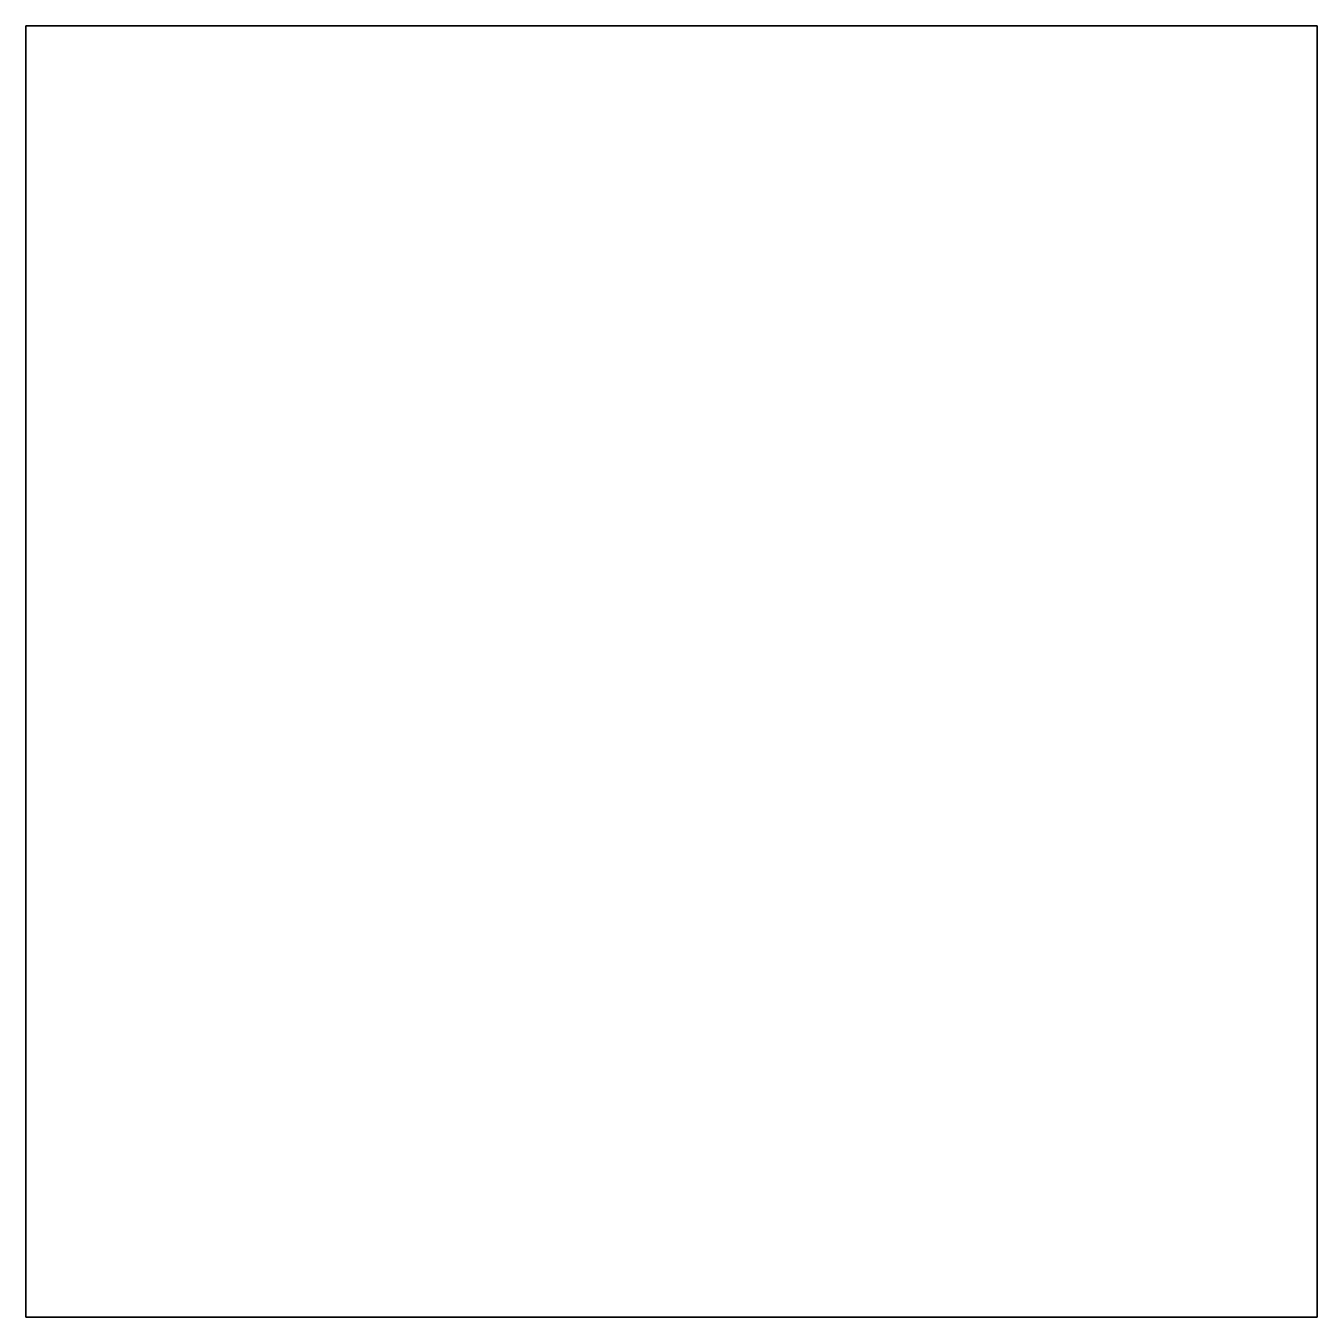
# Model space of a CAD drawing. Header units: metres. Extents: x -0.5 to 0.5, y 0.1 to 1.1.
import ezdxf

# ---------------------------------------------------------------- set-up
doc = ezdxf.new("R2010")
doc.units = ezdxf.units.M

msp = doc.modelspace()

# ---------------------------------------------------------------- linework, layer by layer
at = {"layer": 'crate1'}
for points in [[(0.5, 1.1, -0.5), (0.5, 1.1, 0.5), (-0.5, 1.1, 0.5), (-0.5, 1.1, -0.5)], [(-0.5, 1.1, -0.5), (-0.5, 1.1, 0.5), (-0.5, 0.1, 0.5), (-0.5, 0.1, -0.5)], [(-0.5, 0.1, 0.5), (-0.5, 1.1, 0.5), (0.5, 1.1, 0.5), (0.5, 0.1, 0.5)], [(-0.5, 1.1, -0.5), (-0.5, 0.1, -0.5), (0.5, 0.1, -0.5), (0.5, 1.1, -0.5)], [(0.5, 0.1, -0.5), (0.5, 0.1, 0.5), (0.5, 1.1, 0.5), (0.5, 1.1, -0.5)], [(-0.5, 0.1, -0.5), (-0.5, 0.1, 0.5), (0.5, 0.1, 0.5), (0.5, 0.1, -0.5)]]:
    msp.add_3dface(points, dxfattribs=at)

doc.saveas('drawing.dxf')
